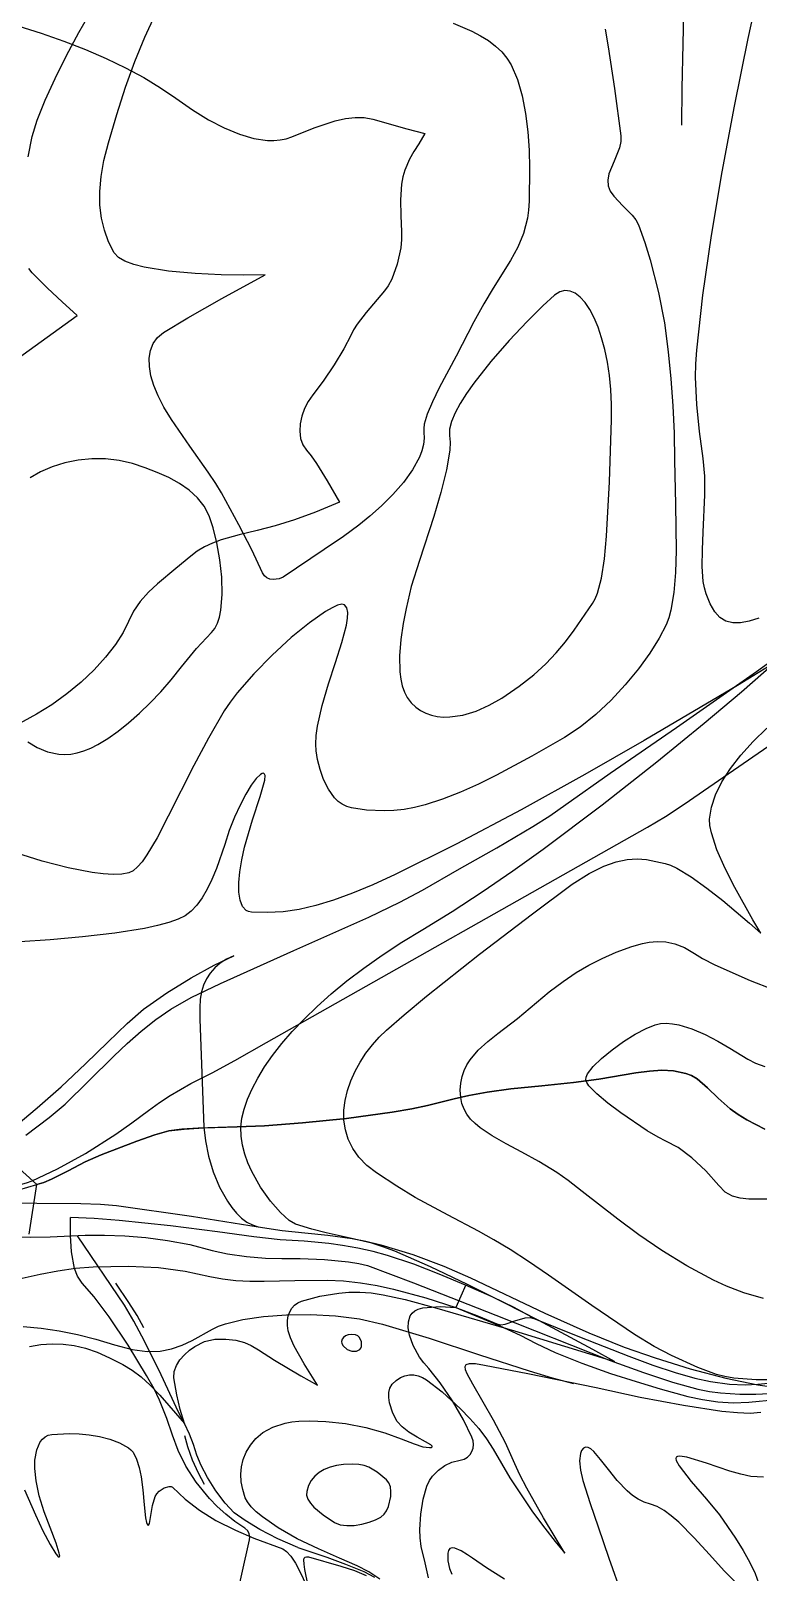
# Model space of a CAD drawing. Header units: millimetres. Extents: x 2 to 2848, y 1 to 2248.
# Drawn here: x 979.8 to 1150, y 893.7 to 1254.6 of the extents above; entities that cross this region are included whole.
import ezdxf

# ---------------------------------------------------------------- set-up
doc = ezdxf.new("R2010")
doc.units = ezdxf.units.MM
for name, color, linetype in [('1000m', 7, 'CONTINUOUS'), ('100m', 7, 'CONTINUOUS'), ('200m', 7, 'CONTINUOUS'), ('500m', 7, 'CONTINUOUS'), ('8x', 7, 'CONTINUOUS'), ('8xx', 7, 'CONTINUOUS'), ('8xx淵', 7, 'CONTINUOUS'), ('8x淵', 7, 'CONTINUOUS'), ('州境', 7, 'CONTINUOUS'), ('新幹線', 7, 'CONTINUOUS'), ('林道', 7, 'CONTINUOUS'), ('河川・湖沼', 7, 'CONTINUOUS'), ('源州線', 7, 'CONTINUOUS'), ('硅州線', 7, 'CONTINUOUS'), ('自轉車道・登山道', 7, 'CONTINUOUS'), ('高速道路', 7, 'CONTINUOUS')]:
    doc.layers.add(name, color=color, linetype=linetype)

msp = doc.modelspace()

# ---------------------------------------------------------------- linework, layer by layer
at = {"layer": '1000m', "color": 1}
msp.add_lwpolyline([(1152.240632, 981.045605), (1147.793887, 981.040659), (1145.789634, 981.240365), (1143.941364, 981.747978), (1142.256503, 982.693336), (1140.74248, 984.20628), (1137.697102, 987.708245), (1134.44375, 990.735366), (1131.24982, 993.109576), (1128.38271, 994.65281), (1126.589129, 995.555408), (1124.026798, 997.074331), (1117.818962, 1001.238311), (1114.784993, 1003.521948), (1112.205348, 1005.699068), (1110.385794, 1007.588962), (1109.856604, 1008.369728), (1109.6321, 1009.01092), (1109.708392, 1009.634597), (1110.037805, 1010.365948), (1111.346113, 1012.080107), (1113.337266, 1014.010269), (1115.791507, 1016.013306), (1118.48908, 1017.946089), (1121.210226, 1019.66549), (1123.735188, 1021.02838), (1125.84421, 1021.89163), (1125.84421, 1021.89163), (1127.109232, 1022.158868), (1128.466157, 1022.223681), (1129.897919, 1022.107394), (1131.387454, 1021.831333), (1134.471576, 1020.885184), (1137.581999, 1019.555836), (1140.582197, 1018.013888), (1143.335647, 1016.429939), (1147.5562, 1013.81844), (1149.344429, 1012.918525), (1151.522616, 1012.109499)], dxfattribs=at)
at = {"layer": '100m', "color": 1}
msp.add_lwpolyline([(979.43642, 946.57433), (982.137721, 947.002962), (984.751141, 947.186782), (987.325947, 947.11122), (989.91141, 946.761705), (992.556798, 946.123665), (995.311379, 945.182528), (998.224424, 943.923723), (1001.3452, 942.33268), (1003.529939, 941.009484), (1005.591331, 939.450687), (1007.677101, 937.528339), (1009.93497, 935.11449), (1015.73291, 928.53928), (1014.75073, 931.796675), (1013.934946, 935.205681), (1013.26887, 939.21246), (1013.3375, 940.668481), (1013.833646, 942.070903), (1014.66173, 943.389957), (1015.72617, 944.595875), (1016.931387, 945.65889), (1018.181801, 946.549235), (1020.4359, 947.69284), (1022.867353, 948.223461), (1025.407491, 948.297456), (1027.790701, 948.022554), (1029.75137, 947.50648), (1031.319292, 946.795866), (1033.08693, 945.786011), (1036.84147, 943.36574), (1042.989166, 939.697734), (1046.87556, 937.51586), (1043.740498, 942.459484), (1041.421189, 946.644741), (1040.540116, 948.584069), (1040.02249, 950.19961), (1039.847271, 951.457384), (1039.853761, 952.635945), (1040.032131, 953.719562), (1040.37255, 954.692507), (1040.865187, 955.53905), (1041.500211, 956.243462), (1042.267793, 956.790011), (1043.1581, 957.16297), (1047.413398, 958.296114), (1051.866245, 959.057772), (1054.235867, 959.237548), (1056.737818, 959.250357), (1059.399743, 959.0715), (1062.24929, 958.67628), (1067.354494, 957.521281), (1074.791266, 955.519875), (1092.94577, 950.211221), (1116.38237, 943.00419), (1111.327033, 945.803551), (1098.619465, 952.621397), (1090.548489, 956.796516), (1081.947329, 961.087372), (1073.276944, 965.197672), (1064.99829, 968.83112), (1062.189512, 969.898351), (1059.589809, 970.70542), (1054.540355, 971.903035), (1048.895386, 973.151882), (1045.551289, 974.022992), (1041.70036, 975.17988), (1040.223353, 976.068794), (1038.200546, 977.911006), (1035.892334, 980.54556), (1033.559111, 983.811501), (1031.461273, 987.547873), (1030.581996, 989.542171), (1029.859213, 991.593719), (1029.325474, 993.682396), (1029.013327, 995.788083), (1028.955323, 997.890661), (1029.18401, 999.97001), (1029.706582, 1002.148658), (1030.491951, 1004.451366), (1031.544397, 1006.868286), (1032.868198, 1009.389575), (1034.467634, 1012.005385), (1036.346981, 1014.705871), (1038.510519, 1017.481187), (1040.962528, 1020.321489), (1043.707284, 1023.216929), (1046.749067, 1026.157662), (1050.092155, 1029.133843), (1053.740828, 1032.135626), (1057.699363, 1035.153165), (1061.972039, 1038.176614), (1066.563135, 1041.196128), (1071.47693, 1044.20186), (1078.376014, 1048.427845), (1085.424207, 1053.024875), (1092.539519, 1057.904132), (1099.639958, 1062.976797), (1113.468259, 1073.347086), (1126.253184, 1083.4252), (1137.338809, 1092.5006), (1146.06921, 1099.862745), (1153.84064, 1106.60511), (1145.166907, 1101.3373), (1123.312434, 1088.4295), (1109.395571, 1080.467931), (1094.527306, 1072.225158), (1079.488898, 1064.24411), (1065.06161, 1057.06772), (1059.835668, 1054.66706), (1055.05036, 1052.661709), (1050.630556, 1051.039392), (1046.501126, 1049.787831), (1042.586942, 1048.894753), (1038.812872, 1048.34788), (1035.103788, 1048.134938), (1031.38456, 1048.24365), (1030.747955, 1048.36744), (1030.193951, 1048.637585), (1029.324374, 1049.586191), (1028.757086, 1051.02797), (1028.473345, 1052.901426), (1028.454408, 1055.145062), (1028.681534, 1057.697381), (1029.135978, 1060.496886), (1029.799, 1063.48208), (1031.653055, 1069.871614), (1033.454531, 1075.295599), (1034.538581, 1079.128764), (1034.603808, 1080.253393), (1034.480862, 1080.583524), (1034.24036, 1080.74584), (1033.912507, 1080.718561), (1033.513546, 1080.500863), (1032.535807, 1079.541459), (1031.374166, 1077.962122), (1030.095644, 1075.857342), (1028.767263, 1073.321614), (1027.456046, 1070.449429), (1026.229014, 1067.33528), (1025.15319, 1064.07366), (1023.239191, 1058.434581), (1022.178869, 1055.916502), (1021.05224, 1053.634667), (1019.861233, 1051.615531), (1018.607777, 1049.885545), (1017.293803, 1048.471164), (1015.92124, 1047.39884), (1014.276562, 1046.569439), (1012.092772, 1045.80049), (1009.445419, 1045.091411), (1006.410049, 1044.441622), (999.477451, 1043.317583), (991.899359, 1042.423721), (984.280153, 1041.755385), (977.224214, 1041.307923)], dxfattribs=at)
at = {"layer": '200m', "color": 1}
for points in [[(1150.14106, 1117.11091), (1147.859018, 1116.351348), (1145.827942, 1115.961303), (1144.027817, 1115.96541), (1142.438628, 1116.388304), (1141.040357, 1117.25462), (1139.812989, 1118.588993), (1138.736509, 1120.416058), (1137.7909, 1122.76045), (1137.410554, 1124.147095), (1137.146222, 1125.685382), (1136.90475, 1129.154608), (1136.944776, 1133.043573), (1137.144596, 1137.227725), (1137.536792, 1145.983372), (1137.485756, 1150.30576), (1137.10769, 1154.42512), (1136.244507, 1160.74287), (1135.601053, 1167.09748), (1135.333675, 1173.462148), (1135.389873, 1176.639877), (1135.59872, 1179.81007), (1137.043309, 1192.678514), (1139.06465, 1206.678272), (1141.570301, 1221.538689), (1144.467822, 1236.989106), (1147.66477, 1252.758867), (1151.068705, 1268.577315)], [(979.126497, 1225.079919), (980.137278, 1229.829212), (981.28721, 1233.64909), (983.173677, 1238.331458), (985.498647, 1243.443623), (988.146796, 1248.795271), (991.0028, 1254.196085), (996.877078, 1264.383947)], [(1114.179519, 1254.972122), (1114.899377, 1250.877675), (1116.326177, 1241.122218), (1117.88257, 1230.03371), (1117.868765, 1228.65258), (1117.51665, 1227.182943), (1116.26734, 1224.108297), (1115.074348, 1221.070076), (1114.792629, 1219.645968), (1114.87738, 1218.32858), (1115.38228, 1217.046085), (1116.183779, 1215.840624), (1118.301216, 1213.584556), (1120.47897, 1211.407885), (1121.355866, 1210.30167), (1121.96632, 1209.15812), (1123.464332, 1204.994604), (1124.737082, 1200.97822), (1126.697273, 1193.348906), (1128.027834, 1186.194284), (1128.90971, 1179.43846), (1129.528072, 1173.109095), (1129.995121, 1166.764697), (1130.296707, 1160.410944), (1130.41868, 1154.05351), (1130.635304, 1143.719749), (1130.791711, 1132.929001), (1130.655046, 1127.796458), (1130.27258, 1123.070708), (1129.5674, 1118.925432), (1129.069756, 1117.124747), (1128.46259, 1115.53431), (1126.821605, 1112.367038), (1124.61943, 1108.873537), (1121.946432, 1105.19781), (1118.892979, 1101.483864), (1115.549439, 1097.875702), (1112.006179, 1094.517331), (1108.353567, 1091.552756), (1104.68197, 1089.12598), (1097.020093, 1084.739503), (1088.77701, 1080.300467), (1084.553801, 1078.22255), (1080.324834, 1076.325063), (1076.136622, 1074.672532), (1072.03568, 1073.32948), (1069.552772, 1072.712866), (1067.121411, 1072.292319), (1064.763397, 1072.045425), (1062.500531, 1071.949767), (1058.347444, 1072.122507), (1054.83655, 1072.63122), (1053.699182, 1072.966874), (1052.659705, 1073.490547), (1051.714657, 1074.179091), (1050.860576, 1075.009355), (1049.411467, 1077.002444), (1048.28468, 1079.284611), (1047.45252, 1081.670658), (1046.887289, 1083.975384), (1046.561291, 1086.013588), (1046.44683, 1087.60007), (1046.53823, 1089.609816), (1046.841056, 1091.806646), (1047.937689, 1096.604147), (1049.450128, 1101.677759), (1051.091771, 1106.712669), (1052.576018, 1111.394062), (1053.616268, 1115.407124), (1053.880331, 1117.064652), (1053.925919, 1118.437041), (1053.717207, 1119.484941), (1053.21837, 1120.169), (1052.565383, 1120.315324), (1051.568955, 1120.079689), (1050.271056, 1119.495445), (1048.713658, 1118.595943), (1044.988244, 1115.984564), (1040.728476, 1112.512352), (1036.270121, 1108.44611), (1031.948941, 1104.052638), (1028.100703, 1099.598738), (1026.458863, 1097.432502), (1025.06117, 1095.35121), (1021.328845, 1088.985797), (1017.911593, 1082.585002), (1011.929655, 1070.67906), (1009.318646, 1065.674807), (1006.93006, 1061.636962), (1005.811937, 1060.058708), (1004.740735, 1058.815974), (1003.713558, 1057.940066), (1002.72751, 1057.46229), (1001.04526, 1057.165671), (999.026013, 1057.093778), (996.715673, 1057.225699), (994.160146, 1057.540523), (988.497147, 1058.635233), (982.404257, 1060.210617), (976.248715, 1062.099385)], [(970.93241, 1173.73771), (990.64011, 1187.92724), (987.096854, 1191.146151), (983.69088, 1194.356855), (980.10476, 1197.91245), (979.342869, 1198.980438)], [(1152.358027, 938.73977), (1149.48838, 938.76826), (1144.280005, 939.15729), (1142.198396, 939.499869), (1140.221304, 939.999223), (1135.849056, 941.642444), (1129.70004, 944.43534), (1125.632995, 946.564306), (1121.062968, 949.34323), (1111.049773, 956.106275), (1100.93206, 963.235125), (1096.231388, 966.471305), (1091.98144, 969.24043), (1088.147922, 971.53125), (1084.515815, 973.54445), (1077.407286, 977.264923), (1069.75876, 981.455717), (1065.451655, 984.056818), (1060.67314, 987.1707), (1058.378237, 988.954818), (1056.528071, 990.878835), (1055.097057, 992.92152), (1054.05961, 995.061645), (1053.390146, 997.27798), (1053.063081, 999.549294), (1053.052829, 1001.854358), (1053.333806, 1004.171943), (1053.880428, 1006.480817), (1054.66711, 1008.759753), (1055.668267, 1010.987519), (1056.858314, 1013.142886), (1058.211668, 1015.204624), (1059.702743, 1017.151504), (1061.305955, 1018.962296), (1062.99572, 1020.61577), (1067.134982, 1024.214851), (1072.402144, 1028.557519), (1084.804689, 1038.371846), (1097.172395, 1047.855208), (1106.4743, 1054.80406), (1110.437738, 1057.256008), (1113.829605, 1058.968725), (1116.757682, 1060.047814), (1119.329751, 1060.598881), (1121.653596, 1060.72753), (1123.836997, 1060.539365), (1128.2136, 1059.63501), (1129.475765, 1059.22195), (1130.937101, 1058.533162), (1134.302415, 1056.495293), (1137.999798, 1053.855185), (1141.719506, 1050.946618), (1147.986925, 1045.659231), (1150.62672, 1043.30338), (1148.698214, 1046.475035), (1144.483371, 1053.98919), (1142.254828, 1058.436825), (1140.338205, 1062.84463), (1139.028006, 1066.837452), (1138.692346, 1068.56101), (1138.61873, 1070.04014), (1139.044414, 1072.80473), (1140.020983, 1075.713029), (1141.515777, 1078.734553), (1143.496134, 1081.838819), (1145.929393, 1084.995342), (1148.782893, 1088.17364), (1152.023972, 1091.343227)], [(1061.432058, 892.065875), (1058.89145, 893.78718), (1056.129678, 895.180371), (1051.996423, 896.986424), (1047.120086, 899.131654), (1042.12907, 901.54238), (1037.689845, 904.073413), (1034.009611, 906.627205), (1032.53298, 907.861041), (1031.340732, 909.038654), (1030.464414, 910.139406), (1029.93557, 911.14266), (1029.356215, 913.031079), (1029.016607, 914.866962), (1028.924116, 916.654627), (1029.086111, 918.398391), (1029.509962, 920.102573), (1030.203037, 921.77149), (1031.172707, 923.40946), (1032.42634, 925.0208), (1034.062258, 926.413029), (1036.40775, 927.672665), (1039.290047, 928.623511), (1040.878507, 928.928076), (1042.53638, 929.08937), (1045.033462, 929.129775), (1048.826904, 928.991835), (1053.393166, 928.532138), (1058.20871, 927.60727), (1062.586375, 926.310527), (1066.439953, 924.923306), (1069.500574, 923.747925), (1071.49937, 923.0867), (1073.073569, 922.861327), (1073.504558, 922.903289), (1073.700374, 923.03489), (1073.662689, 923.246034), (1073.39318, 923.526626), (1072.16538, 924.25577), (1070.153444, 925.304221), (1068.252986, 926.465843), (1066.649073, 927.699333), (1065.52677, 928.96339), (1064.488248, 930.956203), (1063.724614, 933.360131), (1063.549579, 934.582531), (1063.567705, 935.747231), (1063.820472, 936.800739), (1064.34936, 937.68956), (1065.280685, 938.597281), (1066.27268, 939.257181), (1067.305166, 939.682266), (1068.357963, 939.885541), (1069.410889, 939.880013), (1070.443766, 939.678688), (1071.436413, 939.294572), (1072.36865, 938.74067), (1076.017602, 935.897351), (1080.349305, 931.963145), (1082.527055, 929.716802), (1084.582533, 927.353549), (1086.418086, 924.925323), (1087.93606, 922.48406), (1091.894628, 915.82309), (1097.20645, 907.8315), (1100.051897, 903.973351), (1102.457814, 900.902359), (1104.74451, 898.14009), (1099.731241, 906.418231), (1095.814298, 913.344047), (1094.188562, 916.505599), (1093.04572, 919.08604), (1090.848625, 923.974443), (1088.042624, 929.287144), (1083.24856, 937.74632), (1081.918888, 940.128414), (1081.504454, 941.076134), (1081.390504, 941.822443), (1081.677197, 942.337945), (1082.464695, 942.593248), (1083.853159, 942.558954), (1085.94275, 942.20567), (1096.102544, 940.196521), (1112.10522, 936.91688), (1122.349112, 934.698734), (1132.5191, 932.770044), (1141.481993, 931.420269), (1145.156657, 931.052931), (1148.1046, 930.93887), (1150.61463, 931.165911)], [(978.299029, 913.016736), (980.87459, 907.09815), (982.596334, 903.402383), (984.271633, 900.223409), (985.641235, 898.02094), (986.130384, 897.429555), (986.44589, 897.25469), (986.540406, 897.521905), (986.424541, 898.18961), (985.676516, 900.528536), (982.9192, 907.83481), (981.769218, 911.541766), (981.065401, 915.054425), (980.741671, 917.983472), (980.73195, 919.93959), (981.162943, 922.361501), (981.959711, 924.196368), (982.499652, 924.882939), (983.136304, 925.409886), (983.871425, 925.772919), (984.70677, 925.96775), (988.774924, 926.203734), (991.071275, 926.129547), (993.4575, 925.894411), (995.869868, 925.473705), (998.244649, 924.842808), (1000.51811, 923.977096), (1002.62652, 922.85195), (1003.19851, 922.385628), (1003.698046, 921.769463), (1004.509989, 920.16667), (1005.122812, 918.201718), (1005.59698, 916.03275), (1005.993371, 912.992587), (1006.3022, 909.463968), (1006.626479, 906.404679), (1006.826603, 905.350343), (1007.06922, 904.77251), (1007.331993, 904.712493), (1007.538566, 905.126368), (1007.873823, 906.937145), (1008.256416, 909.327545), (1008.86777, 911.42027), (1009.272791, 912.082761), (1009.78726, 912.649002), (1010.985315, 913.460563), (1012.143478, 913.79062), (1012.608081, 913.75498), (1012.94329, 913.57484), (1015.923291, 910.823923), (1019.242943, 908.25005), (1023.08717, 905.828734), (1027.6409, 903.53549), (1031.93834, 901.702608), (1038.78902, 899.14812), (1039.650895, 898.563925), (1040.657891, 897.416425), (1041.691634, 895.85275), (1042.63375, 894.02003), (1045.22045, 888.65371)], [(1044.721, 890.539859), (1043.90358, 894.35551), (1043.716455, 895.591382), (1043.688176, 896.605666), (1043.784374, 896.975491), (1043.981206, 897.224852), (1044.298983, 897.332061), (1044.75801, 897.27543), (1052.302438, 895.129035), (1055.499524, 894.062498), (1058.24113, 892.95105)]]:
    msp.add_lwpolyline(points, dxfattribs=at)
msp.add_lwpolyline([(1055.75833, 949.2435), (1054.837811, 949.323653), (1054.04969, 949.238011), (1053.4073, 949.011957), (1052.923973, 948.67087), (1052.613039, 948.240132), (1052.487831, 947.745124), (1052.561681, 947.211226), (1052.84792, 946.66382), (1053.792563, 945.822526), (1054.898438, 945.440119), (1055.954703, 945.454587), (1056.75052, 945.80392), (1057.000033, 946.130407), (1057.150651, 946.581943), (1057.139541, 947.669184), (1056.685873, 948.683688), (1056.283293, 949.044303), (1055.75833, 949.2435)], close=True, dxfattribs=at)
at = {"layer": '500m', "color": 1}
for points in [[(1078.603411, 1256.357041), (1082.99598, 1254.520029), (1085.001741, 1253.452643), (1086.848551, 1252.286728), (1088.512458, 1251.02283), (1089.969512, 1249.661494), (1091.195759, 1248.203262), (1092.16725, 1246.64868), (1093.641495, 1243.203211), (1094.751242, 1239.358108), (1095.543765, 1235.234877), (1096.066339, 1230.955021), (1096.366237, 1226.640045), (1096.490733, 1222.411454), (1096.40262, 1214.69944), (1096.40262, 1214.69944), (1096.264325, 1212.625147), (1095.990698, 1210.689448), (1095.076986, 1207.150252), (1093.740554, 1203.914699), (1092.06047, 1200.815639), (1087.985629, 1194.358384), (1085.74901, 1190.665885), (1083.48502, 1186.44127), (1079.284127, 1178.379745), (1075.36194, 1170.986553), (1073.769858, 1167.728642), (1072.56485, 1164.863489), (1071.852714, 1162.466316), (1071.714536, 1161.466731), (1071.73925, 1160.61235), (1071.815492, 1159.192639), (1071.659913, 1157.741019), (1071.292851, 1156.266044), (1070.734641, 1154.776265), (1069.126122, 1151.786508), (1066.997041, 1148.840168), (1064.510088, 1146.005664), (1061.827948, 1143.351419), (1059.11331, 1140.945851), (1056.52886, 1138.85738), (1052.941054, 1136.228221), (1048.444019, 1133.117261), (1038.82212, 1126.64608), (1037.85977, 1126.257847), (1036.457384, 1126.106423), (1035.720241, 1126.213695), (1035.027966, 1126.493187), (1034.432184, 1126.982571), (1033.98452, 1127.71952), (1031.509543, 1133.09058), (1028.485149, 1138.948845), (1024.42484, 1146.38266), (1023.089308, 1148.609944), (1021.30536, 1151.25644), (1016.990024, 1157.318247), (1012.674461, 1163.590449), (1010.890229, 1166.499937), (1009.5543, 1169.09541), (1008.576277, 1171.549103), (1007.891539, 1173.850376), (1007.516318, 1175.990842), (1007.466846, 1177.962112), (1007.759357, 1179.755799), (1008.410081, 1181.363513), (1009.435251, 1182.776866), (1010.8511, 1183.98747), (1016.510818, 1187.419958), (1024.460683, 1191.890499), (1034.60756, 1197.42358), (1029.577214, 1197.382749), (1024.348541, 1197.468263), (1018.25243, 1197.745778), (1011.995054, 1198.306328), (1006.282586, 1199.24095), (1003.85137, 1199.876986), (1001.821197, 1200.640679), (1000.280336, 1201.543407), (999.31706, 1202.59655), (997.997092, 1205.214203), (996.989815, 1207.92124), (996.3027, 1210.758896), (995.943214, 1213.768405), (995.918825, 1216.991), (996.237003, 1220.467915), (996.905215, 1224.240383), (997.93093, 1228.34964), (999.887555, 1234.983685), (1001.964995, 1241.369668), (1004.157411, 1247.438936), (1006.458966, 1253.122835), (1008.863821, 1258.352712)], [(979.085771, 1088.110508), (981.288337, 1086.755955), (983.698106, 1085.75572), (986.319659, 1085.219917), (987.711286, 1085.160588), (989.157576, 1085.25866), (990.659103, 1085.527897), (992.216439, 1085.982063), (993.830157, 1086.634923), (995.50083, 1087.50024), (997.791957, 1088.923883), (1000.192273, 1090.625981), (1002.668278, 1092.588155), (1005.186475, 1094.792025), (1007.713364, 1097.219211), (1010.215447, 1099.851334), (1012.659226, 1102.670013), (1015.0112, 1105.65687), (1018.555694, 1110.007237), (1022.04345, 1113.68121), (1022.824595, 1114.663297), (1023.447943, 1115.891816), (1023.924081, 1117.334741), (1024.263593, 1118.960044), (1024.575089, 1122.629683), (1024.46712, 1126.644521), (1024.024375, 1130.748347), (1023.331544, 1134.68495), (1022.473316, 1138.198118), (1021.53438, 1141.03164), (1020.370171, 1143.274308), (1018.789512, 1145.267293), (1016.846511, 1147.03333), (1014.595279, 1148.595156), (1012.089926, 1149.975507), (1009.384561, 1151.197119), (1006.533296, 1152.282728), (1003.59024, 1153.25507), (1003.59024, 1153.25507), (1000.486767, 1154.001455), (997.283053, 1154.371422), (994.044555, 1154.387566), (990.83673, 1154.072487), (987.725034, 1153.448783), (984.774924, 1152.53905), (982.051857, 1151.365886), (979.62129, 1149.95189)], [(1151.263495, 957.74865), (1146.619154, 959.112115), (1142.578748, 960.651538), (1139.50575, 962.05063), (1133.261092, 965.410224), (1127.423688, 969.008305), (1122.027195, 972.696705), (1117.105269, 976.327256), (1108.819745, 982.822139), (1105.523461, 985.390135), (1102.83637, 987.30761), (1098.649368, 989.85821), (1094.670883, 992.051257), (1090.99376, 994.014285), (1087.710845, 995.874826), (1084.914984, 997.760414), (1083.728712, 998.752455), (1082.699022, 999.798582), (1081.837518, 1000.914738), (1081.155805, 1002.116863), (1080.665491, 1003.4209), (1080.37818, 1004.84279), (1080.271591, 1006.588633), (1080.381708, 1008.213649), (1080.688846, 1009.726948), (1081.173321, 1011.13764), (1081.815447, 1012.454832), (1082.595541, 1013.687634), (1084.49089, 1015.936506), (1086.701892, 1017.95713), (1089.071069, 1019.822377), (1093.65404, 1023.37824), (1101.112787, 1029.576125), (1104.32834, 1032.001954), (1107.374265, 1034.071725), (1110.380251, 1035.854951), (1113.475986, 1037.421145), (1116.791159, 1038.839821), (1120.45546, 1040.18049), (1122.896526, 1040.912642), (1124.513173, 1041.220425), (1126.344199, 1041.367684), (1128.352331, 1041.26317), (1130.500297, 1040.815638), (1132.750824, 1039.93384), (1135.06664, 1038.52653), (1136.966382, 1037.365753), (1139.874646, 1035.887732), (1148.103919, 1032.262079), (1158.528815, 1028.213814)], [(1145.105775, 890.942691), (1142.026777, 894.050317), (1138.608759, 897.826639), (1135.014783, 901.771974), (1131.407911, 905.386642), (1129.650596, 906.913825), (1127.951206, 908.170961), (1126.330123, 909.095589), (1124.80773, 909.62525), (1123.339796, 910.079299), (1121.939381, 910.775898), (1120.605904, 911.6735), (1119.338787, 912.730554), (1117.001313, 915.156829), (1114.922322, 917.722336), (1113.09718, 920.094687), (1111.521249, 921.941493), (1110.82529, 922.563945), (1110.189895, 922.930366), (1109.614485, 922.999207), (1109.09848, 922.72892), (1108.666861, 922.183383), (1108.376422, 921.499074), (1108.1719, 919.763705), (1108.390561, 917.621935), (1108.93805, 915.172886), (1110.64209, 909.749442), (1112.52918, 904.28635), (1115.01574, 896.973359), (1118.118155, 888.4362)], [(1151.262721, 915.944958), (1148.27483, 916.14206), (1145.963078, 916.63737), (1143.354773, 917.392685), (1137.913997, 919.200059), (1133.283488, 920.597638), (1131.688016, 920.84071), (1131.143014, 920.795459), (1130.79423, 920.61888), (1130.690836, 920.325581), (1130.785054, 919.881368), (1131.481282, 918.606464), (1134.309595, 914.974563), (1137.918456, 910.783337), (1140.94715, 907.09295), (1144.667459, 901.702936), (1146.460468, 898.805294), (1148.036726, 895.987279), (1149.267244, 893.409929), (1150.023033, 891.234282)], [(1090.615074, 892.044104), (1086.392206, 894.741829), (1083.10242, 896.98891), (1081.983018, 897.79071), (1080.479204, 898.719391), (1078.97355, 899.350286), (1078.339588, 899.421356), (1077.84863, 899.25873), (1077.5116, 898.806958), (1077.342533, 898.131657), (1077.397216, 896.388091), (1077.790534, 894.583282), (1078.30034, 893.27248)]]:
    msp.add_lwpolyline(points, dxfattribs=at)
for points in [[(1077.78294, 1159.82404), (1077.91205, 1158.284544), (1077.815218, 1156.398711), (1077.058138, 1151.808348), (1075.740525, 1146.493586), (1074.091204, 1140.895059), (1070.712735, 1130.60924), (1068.75333, 1124.47596), (1067.590947, 1119.310966), (1066.921703, 1115.841107), (1066.366701, 1112.074726), (1066.055648, 1108.233113), (1066.118252, 1104.537558), (1066.330209, 1102.813705), (1066.68422, 1101.209351), (1067.1965, 1099.752155), (1067.88326, 1098.46978), (1068.808218, 1097.25866), (1069.846394, 1096.250038), (1070.986563, 1095.434918), (1072.217496, 1094.804304), (1073.527965, 1094.349201), (1074.906745, 1094.060614), (1076.342606, 1093.929546), (1077.824321, 1093.947003), (1080.880407, 1094.391507), (1083.985181, 1095.322162), (1087.048825, 1096.667005), (1089.98152, 1098.35407), (1094.073526, 1101.154276), (1097.470226, 1103.80125), (1100.314024, 1106.366775), (1102.747324, 1108.922631), (1104.912528, 1111.540601), (1106.95204, 1114.292467), (1111.2236, 1120.48501), (1111.835825, 1121.570484), (1112.381663, 1122.940014), (1113.292813, 1126.471278), (1113.994318, 1130.958874), (1114.523443, 1136.282876), (1115.213618, 1148.960384), (1115.66147, 1163.54438), (1115.670653, 1167.124838), (1115.503832, 1170.582487), (1115.17469, 1173.893373), (1114.69691, 1177.03354), (1114.084172, 1179.979033), (1113.350159, 1182.705899), (1112.508554, 1185.190181), (1111.573038, 1187.407925), (1110.557293, 1189.335176), (1109.475001, 1190.94798), (1108.339845, 1192.222381), (1107.165507, 1193.134425), (1105.965668, 1193.660157), (1104.754011, 1193.775622), (1103.544217, 1193.456864), (1102.34997, 1192.67993), (1099.615457, 1190.171668), (1095.936013, 1186.515794), (1091.736051, 1182.057724), (1087.439985, 1177.142876), (1083.472227, 1172.116667), (1081.744094, 1169.669744), (1080.257192, 1167.324513), (1079.064574, 1165.124149), (1078.219292, 1163.111831), (1077.774396, 1161.330736), (1077.78294, 1159.82404)], [(1062.99395, 915.3352), (1060.790344, 917.089849), (1058.885816, 918.306221), (1057.811184, 918.693308), (1056.529895, 918.922731), (1054.94814, 918.986791), (1052.97211, 918.87779), (1051.326411, 918.647694), (1049.81613, 918.263286), (1048.454479, 917.722666), (1047.254674, 917.023934), (1046.229927, 916.165188), (1045.393453, 915.14453), (1044.758466, 913.960057), (1044.33818, 912.60987), (1044.326435, 911.732695), (1044.633342, 910.825102), (1045.21787, 909.897597), (1046.038989, 908.960682), (1048.226876, 907.100647), (1050.86876, 905.32903), (1052.171243, 904.807308), (1053.738623, 904.604135), (1055.459604, 904.669363), (1057.222889, 904.952841), (1058.917181, 905.404422), (1060.431183, 905.973955), (1061.653598, 906.61129), (1062.47313, 907.26628), (1063.016266, 908.049998), (1063.468467, 909.054706), (1064.008772, 911.413626), (1064.051231, 912.611104), (1063.911462, 913.716103), (1063.566643, 914.650258), (1062.99395, 915.3352)]]:
    msp.add_lwpolyline(points, close=True, dxfattribs=at)
at = {"layer": '8x', "color": 1}
msp.add_lwpolyline([(977.790439, 962.56052), (981.961389, 963.507428), (986.101385, 964.284422), (990.228134, 964.86689), (994.35934, 965.23022), (1002.662558, 965.384792), (1009.692167, 965.00161), (1015.888336, 964.155536), (1021.69123, 962.92143), (1024.649202, 962.351944), (1027.762839, 962.013761), (1031.021178, 961.85755), (1034.413256, 961.833981), (1041.554783, 961.987451), (1049.09972, 962.07953), (1052.983655, 961.903069), (1056.897086, 961.470224), (1060.808555, 960.820614), (1064.686601, 959.993859), (1072.216595, 957.967389), (1079.2354, 955.70777), (1084.578207, 953.670895), (1088.80929, 951.83643), (1089.743735, 951.643143), (1090.777397, 951.763398), (1093.048075, 952.514759), (1095.43273, 953.230973), (1096.608864, 953.307294), (1097.74277, 953.0525), (1108.17233, 948.783657), (1119.718101, 944.263845), (1125.337265, 942.209834), (1130.548719, 940.453091), (1135.123545, 939.113618), (1138.83282, 938.31142), (1143.310065, 937.760036), (1146.919147, 937.583821), (1149.883308, 937.692859), (1152.425789, 937.997234)], dxfattribs=at)
at = {"layer": '8xx', "color": 2}
for points in [[(1097.7427, 953.05257), (1092.901825, 955.646782), (1087.730172, 958.186156), (1081.5061, 960.92847), (1075.301698, 963.499897), (1069.415513, 965.817757), (1063.273745, 967.849625), (1059.927707, 968.748177), (1056.3026, 969.56307), (1052.724201, 970.215912), (1049.499361, 970.667481), (1043.709887, 971.186057), (1038.133245, 971.557315), (1031.9685, 972.21977), (1023.475073, 973.412239), (1012.467337, 974.820145), (1000.476783, 976.051689), (994.591539, 976.478887), (989.0349, 976.71507)], [(1029.87633, 903.98854), (1027.545661, 905.593105), (1025.384325, 907.302293), (1023.393384, 909.094322), (1021.573899, 910.947409), (1018.453545, 914.749625), (1016.03176, 918.53468), (1014.285115, 922.176332), (1012.933108, 925.813599), (1011.598638, 929.670111), (1009.90461, 933.9695), (1008.626742, 936.600288), (1006.886421, 939.758725), (1002.581071, 946.827171), (998.113866, 953.512085), (994.61011, 958.15071), (991.83349, 961.381099), (990.718701, 963.049794), (990.02644, 964.79235), (989.323874, 968.687846), (989.03491, 972.50973), (989.03491, 976.71506)], [(1081.5422, 961.01127), (1079.2354, 955.70777), (1089.56545, 951.36837), (1094.265062, 949.175345), (1098.0208, 947.24107), (1102.470153, 945.148179), (1108.71165, 942.65222), (1115.461647, 940.218286), (1121.4365, 938.31147), (1127.076428, 936.608203), (1133.516325, 934.855332), (1136.960682, 934.138576), (1140.514334, 933.623356), (1144.147051, 933.380983), (1147.8286, 933.48277), (1154.250986, 934.114273)], [(1027.49094, 885.93448), (1030.95209, 901.27575), (1031.02661, 901.993665), (1030.903701, 902.71832), (1030.536047, 903.399888), (1029.87633, 903.98854)]]:
    msp.add_lwpolyline(points, dxfattribs=at)
at = {"layer": '8xx淵', "color": 1}
for points in [[(1097.7427, 953.0526), (1092.901825, 955.646812), (1087.730172, 958.186186), (1081.5061, 960.9285), (1075.301698, 963.499927), (1069.415513, 965.817788), (1063.273745, 967.849655), (1059.927707, 968.748207), (1056.3026, 969.5631), (1052.724201, 970.215942), (1049.499361, 970.667511), (1043.709887, 971.186087), (1038.133245, 971.557345), (1031.9685, 972.2198), (1023.475073, 973.412269), (1012.467337, 974.820175), (1000.476783, 976.051719), (994.591539, 976.478917), (989.0349, 976.7151)], [(1029.8763, 903.9886), (1027.545646, 905.593142), (1025.384319, 907.30232), (1023.393382, 909.094347), (1021.5739, 910.947437), (1018.453556, 914.749661), (1016.0318, 918.5347), (1014.285125, 922.176378), (1012.9331, 925.81365), (1011.598625, 929.670147), (1009.9046, 933.9695), (1008.626735, 936.600303), (1006.886417, 939.75875), (1002.58107, 946.8272), (998.113866, 953.5121), (994.61011, 958.1507), (991.83349, 961.381137), (990.718701, 963.049836), (990.02644, 964.7924), (989.323874, 968.687887), (989.03491, 972.5098), (989.03491, 976.7151)], [(1081.5422, 961.0113), (1079.2354, 955.7078), (1089.56545, 951.3684), (1094.265062, 949.175375), (1098.0208, 947.2411), (1102.470153, 945.148209), (1108.71165, 942.65225), (1115.461647, 940.218316), (1121.4365, 938.3115), (1127.076428, 936.608233), (1133.516325, 934.855363), (1136.960682, 934.138606), (1140.514334, 933.623386), (1144.147051, 933.381013), (1147.8286, 933.4828), (1154.250986, 934.114303)]]:
    msp.add_lwpolyline(points, dxfattribs=at)
at = {"layer": '8x淵', "color": 1}
for points in [[(977.790439, 962.56052), (981.961389, 963.507428), (986.101385, 964.284422), (990.228134, 964.86689), (994.35934, 965.23022), (1002.662558, 965.384792), (1009.692167, 965.00161), (1015.888336, 964.155536), (1021.69123, 962.92143), (1024.649202, 962.351944), (1027.762839, 962.013761), (1031.021178, 961.85755), (1034.413256, 961.833981), (1041.554783, 961.987451), (1049.09972, 962.07953), (1052.983655, 961.903069), (1056.897086, 961.470224), (1060.808555, 960.820614), (1064.686601, 959.993859), (1072.216595, 957.967389), (1079.2354, 955.70777), (1084.578207, 953.670895), (1088.80929, 951.83643), (1089.743735, 951.643143), (1090.777397, 951.763398), (1093.048075, 952.514759), (1095.43273, 953.230973), (1096.608864, 953.307294), (1097.74277, 953.0525)], [(1097.74277, 953.0525), (1108.17233, 948.783657), (1119.718101, 944.263845), (1125.337265, 942.209834), (1130.548719, 940.453091), (1135.123545, 939.113618), (1138.83282, 938.31142), (1143.310065, 937.760036), (1146.919147, 937.583821), (1149.883308, 937.692859), (1152.425789, 937.997234), (1157.138681, 938.832325), (1159.755576, 939.183208), (1162.84376, 939.36976), (1166.019403, 939.16383), (1168.789646, 938.454055), (1171.214175, 937.3257), (1173.352675, 935.864031), (1175.264833, 934.154316), (1177.010334, 932.28182), (1180.24011, 928.38955), (1191.221972, 915.64673), (1198.189769, 907.891507), (1204.367, 901.38567)]]:
    msp.add_lwpolyline(points, dxfattribs=at)
at = {"layer": '州境', "color": 1}
for points in [[(976.70854, 1255.74729), (982.229, 1254.038476), (987.531177, 1252.194), (992.597048, 1250.222993), (997.40859, 1248.134586), (1001.947781, 1245.93791), (1006.196598, 1243.642095), (1010.137019, 1241.256271), (1013.75102, 1238.78957), (1017.61596, 1236.112177), (1021.391883, 1233.783945), (1025.055443, 1231.852137), (1028.5833, 1230.364019), (1031.95211, 1229.366854), (1035.13853, 1228.907906), (1036.656049, 1228.895034), (1038.119218, 1229.03444), (1039.525117, 1229.332033), (1040.87083, 1229.79372), (1046.059145, 1231.885583), (1051.024219, 1233.53096), (1053.384282, 1234.062193), (1055.642025, 1234.332977), (1057.781946, 1234.293702), (1059.78854, 1233.89476), (1067.808727, 1231.645802), (1071.95938, 1230.58747)], [(1071.95936, 1230.58748), (1070.603372, 1228.146285), (1069.44582, 1226.337609), (1068.387485, 1224.504128), (1067.32915, 1221.98852), (1066.866387, 1220.38681), (1066.554003, 1218.675028), (1066.287354, 1215.026672), (1066.343165, 1211.254293), (1066.5354, 1207.56873), (1066.538503, 1205.723881), (1066.36177, 1203.798417), (1065.543215, 1199.928885), (1064.228565, 1196.406618), (1063.431714, 1194.915235), (1062.56665, 1193.6781), (1058.250635, 1188.651023), (1056.148438, 1185.901836), (1055.29035, 1184.544294), (1054.62915, 1183.22706), (1053.05819, 1180.126475), (1050.792696, 1176.380967), (1048.229544, 1172.585851), (1045.76561, 1169.33644), (1044.712046, 1167.839182), (1043.851923, 1166.170825), (1043.213043, 1164.399302), (1042.82321, 1162.592545), (1042.710226, 1160.818488), (1042.901894, 1159.145065), (1043.426018, 1157.640208), (1044.3104, 1156.37185), (1045.399741, 1155.05126), (1046.625507, 1153.298138), (1049.13905, 1149.24464), (1051.98332, 1144.20102), (1046.429733, 1141.917465), (1041.450405, 1140.119091), (1036.924054, 1138.714335), (1032.72943, 1137.61163), (1028.5404, 1136.597249), (1024.333831, 1135.389941), (1022.328112, 1134.653646), (1020.442977, 1133.796768), (1018.720085, 1132.795188), (1017.20109, 1131.62479), (1013.684398, 1128.72783), (1009.413509, 1125.14683), (1007.307663, 1123.127221), (1005.388175, 1120.96949), (1003.780014, 1118.684599), (1002.60815, 1116.28351), (1001.38441, 1113.693505), (999.588438, 1110.893023), (997.296971, 1107.969761), (994.586745, 1105.01142), (991.534496, 1102.105697), (988.216962, 1099.34029), (984.710877, 1096.802898), (981.09298, 1094.58122), (974.866431, 1091.137621)], [(979.38827, 972.84997), (981.20728, 984.45884), (972.8729, 992.06561), (967.62259, 999.54019), (954.24574, 1012.72994), (953.16145, 1030.56248)], [(1151.531551, 997.43902), (1147.316654, 999.587757), (1145.301031, 1000.839882), (1143.39107, 1002.20071), (1140.600709, 1004.659366), (1138.108604, 1007.137712), (1135.676879, 1009.219973), (1134.409323, 1009.982641), (1133.06766, 1010.49037), (1130.156309, 1011.063821), (1127.415132, 1011.220322), (1124.572544, 1011.034546), (1121.356961, 1010.581164), (1112.720473, 1009.170268), (1106.756398, 1008.362099), (1099.33299, 1007.58501), (1092.093724, 1006.843955), (1086.565661, 1006.094134), (1082.302638, 1005.335546), (1078.858491, 1004.56819), (1072.642181, 1003.007168), (1068.977692, 1002.213501), (1064.34743, 1001.41106), (1053.65122, 999.962592), (1043.32334, 998.873684), (1034.433705, 998.188184), (1028.05223, 997.94994), (1018.966725, 997.692682), (1015.121173, 997.397427), (1012.05613, 997.01448), (1008.770395, 996.124349), (1004.572596, 994.594021), (996.24715, 991.40182), (992.526167, 989.780553), (988.508957, 987.692549), (984.600877, 985.72344), (982.814434, 984.966482), (981.20728, 984.45886)], [(1006.26538, 950.88869), (1004.653841, 953.815687), (1002.750146, 956.831376), (999.65585, 961.37091)], [(1020.41514, 914.25958), (1018.982726, 916.848463), (1017.647641, 919.95585), (1016.54457, 923.054102), (1015.8082, 925.61558)], [(1042.27097, 899.49839), (1049.045889, 897.205165), (1053.40632, 895.593892), (1057.6988, 893.85798), (1060.178106, 892.56797)]]:
    msp.add_lwpolyline(points, dxfattribs=at)
at = {"layer": '新幹線', "color": 1}
for points in [[(1132.68125, 1073.55726), (1227.30167, 1138.73414)], [(1124.08229, 1068.1333), (1128.274119, 1070.60429), (1132.68125, 1073.55726)], [(1124.08229, 1068.1333), (1128.274119, 1070.60429), (1132.68125, 1073.55726)], [(1034.95901, 1017.71519), (1124.08229, 1068.1333)], [(942.88694, 980.41189), (950.399888, 982.158897), (956.827534, 983.189902), (962.303938, 983.701292), (966.96316, 983.889455), (974.366296, 984.081648), (977.37833, 984.478453), (978.770614, 984.837952), (980.10942, 985.33758), (986.043411, 988.149708), (992.57592, 991.74241), (999.677664, 996.250907), (1003.432849, 998.890835), (1007.31936, 1001.81042), (1009.884043, 1003.693821), (1012.366619, 1005.326287), (1017.227641, 1008.09986), (1022.18681, 1010.654028), (1027.52851, 1013.51168), (1034.959, 1017.71519)], [(942.88695, 980.41189), (950.399898, 982.158897), (956.827544, 983.189902), (962.303948, 983.701292), (966.96317, 983.889455), (974.366306, 984.081648), (977.37834, 984.478453), (978.770624, 984.837952), (980.10943, 985.33758), (986.043421, 988.149708), (992.57593, 991.74241), (999.677674, 996.250907), (1003.432859, 998.890835), (1007.31937, 1001.81042), (1009.884053, 1003.693821), (1012.366629, 1005.326287), (1017.227651, 1008.09986), (1022.18682, 1010.654028), (1027.52852, 1013.51168), (1034.95901, 1017.71519)]]:
    msp.add_lwpolyline(points, dxfattribs=at)
at = {"layer": '林道', "color": 1}
msp.add_lwpolyline([(1072.872872, 892.3553), (1072.021325, 895.884825), (1071.144766, 899.747838), (1070.871733, 901.730515), (1070.802, 903.7079), (1071.030811, 907.323972), (1071.561113, 910.81515), (1072.460208, 913.877928), (1073.069085, 915.153821), (1073.7954, 916.2088), (1075.175267, 917.618522), (1076.666688, 918.68735), (1078.330514, 919.445453), (1080.2276, 919.923), (1081.165291, 920.195085), (1081.941844, 920.643852), (1082.553481, 921.238946), (1082.996425, 921.950012), (1083.266897, 922.746696), (1083.361119, 923.598642), (1083.275312, 924.475495), (1083.0057, 925.3469), (1081.043014, 929.345641), (1078.416812, 933.82185), (1075.55498, 938.062409), (1072.8854, 941.3542), (1071.747338, 942.683324), (1070.763534, 944.062058), (1069.2556, 946.794713), (1068.355391, 949.204886), (1068.0567, 950.9453), (1068.147653, 952.329202), (1068.585875, 953.731713), (1069.012725, 954.360496), (1069.619409, 954.898592), (1070.436932, 955.31422), (1071.4963, 955.5756), (1075.589087, 955.939375), (1079.2354, 955.7078)], dxfattribs=at)
msp.add_lwpolyline([(1072.872872, 892.3553), (1072.021325, 895.884825), (1071.144766, 899.747838), (1070.871733, 901.730515), (1070.802, 903.7079), (1071.030811, 907.323972), (1071.561113, 910.81515), (1072.460208, 913.877928), (1073.069085, 915.153821), (1073.7954, 916.2088), (1075.175267, 917.618522), (1076.666688, 918.68735), (1078.330514, 919.445453), (1080.2276, 919.923), (1081.165291, 920.195085), (1081.941844, 920.643852), (1082.553481, 921.238946), (1082.996425, 921.950012), (1083.266897, 922.746696), (1083.361119, 923.598642), (1083.275312, 924.475495), (1083.0057, 925.3469), (1081.043014, 929.345641), (1078.416812, 933.82185), (1075.55498, 938.062409), (1072.8854, 941.3542), (1071.747338, 942.683324), (1070.763534, 944.062058), (1069.2556, 946.794713), (1068.355391, 949.204886), (1068.0567, 950.9453), (1068.147653, 952.329202), (1068.585875, 953.731713), (1069.012725, 954.360496), (1069.619409, 954.898592), (1070.436932, 955.31422), (1071.4963, 955.5756), (1075.589087, 955.939375), (1079.2354, 955.7078)], dxfattribs=at)
at = {"layer": '河川・湖沼', "color": 4}
for points in [[(1145.05388, 1440.790365), (1144.536681, 1435.541495), (1144.160527, 1430.252092), (1143.945739, 1424.930409), (1143.91264, 1419.5847), (1143.84939, 1407.90471), (1143.433368, 1394.64617), (1142.712272, 1380.351393), (1141.733796, 1365.562691), (1140.545638, 1350.822378), (1139.195494, 1336.672767), (1137.731059, 1323.65617), (1136.20003, 1312.3149), (1135.473198, 1306.88197), (1134.837095, 1300.981288), (1133.812877, 1288.228286), (1133.078988, 1274.959142), (1132.587041, 1262.077105), (1132.135418, 1241.087342), (1132.0709, 1232.48498)], [(978.603191, 996.054383), (984.106933, 1000.174037), (987.82816, 1003.28196), (993.265418, 1008.65492), (999.193787, 1014.55406), (1002.342139, 1017.51459), (1005.613268, 1020.383037), (1009.007175, 1023.084858), (1012.52386, 1025.54551), (1017.335178, 1028.239655), (1024.178894, 1031.55865), (1041.358896, 1039.273134), (1058.854613, 1047.092856), (1066.092972, 1050.543398), (1071.45679, 1053.42171), (1080.083327, 1058.391262), (1088.832645, 1063.290651), (1097.26625, 1068.260197), (1101.227632, 1070.815129), (1104.94565, 1073.44022), (1115.318587, 1080.78585), (1130.846689, 1091.504032), (1149.612359, 1104.612747), (1169.698, 1119.12997)], [(974.262156, 972.297029), (979.791842, 972.116929), (984.27348, 972.22522), (992.483461, 972.622792), (997.005563, 972.633026), (1001.754581, 972.459092), (1006.69215, 972.057143), (1011.779903, 971.383329), (1016.979472, 970.393801), (1022.25249, 969.04471), (1025.826392, 968.249423), (1030.23123, 967.615427), (1034.715876, 967.228358), (1038.5292, 967.17385), (1042.841004, 967.173843), (1048.468279, 966.893204), (1054.130637, 966.331935), (1056.574851, 965.946066), (1058.54769, 965.49004), (1069.314414, 961.465023), (1088.623329, 953.886856), (1115.33137, 943.26588), (1123.130291, 940.479144), (1129.93274, 938.209597), (1135.888641, 936.568119), (1138.595988, 936.017556), (1141.14792, 935.66559), (1145.670387, 935.355382), (1149.416154, 935.352916), (1152.535571, 935.56217)], [(1042.27097, 899.49839), (1037.565973, 901.519824), (1033.395939, 903.672809), (1029.945033, 905.773172), (1027.39742, 907.63674), (1025.250278, 909.848192), (1023.059294, 912.769995), (1021.09633, 915.884728), (1019.63325, 918.67497), (1018.659523, 921.129608), (1017.834171, 923.58708), (1016.933296, 926.054354), (1015.733, 928.5384), (1014.276736, 931.297494), (1012.819761, 934.348824), (1010.2788, 939.90955), (1006.383404, 947.781667), (1003.870661, 952.50161), (1001.67272, 956.18627), (990.72805, 972.46296)]]:
    msp.add_lwpolyline(points, dxfattribs=at)
at = {"layer": '源州線', "color": 7}
for points in [[(1027.3109, 1038.03696), (1025.589648, 1037.241761), (1024.092493, 1036.298617), (1022.81272, 1035.2132), (1021.743614, 1033.99118), (1020.878461, 1032.638229), (1020.210545, 1031.160018), (1019.733153, 1029.562218), (1019.43957, 1027.8505), (1019.29681, 1025.840367), (1019.34137, 1023.21993), (1020.2995, 997.88644), (1020.625081, 994.685571), (1021.361641, 991.135917), (1022.484153, 987.452663), (1023.967592, 983.850993), (1025.786934, 980.546091), (1026.814747, 979.072173), (1027.917151, 977.753142), (1029.091017, 976.615895), (1030.333218, 975.68733), (1031.640625, 974.994346), (1033.01011, 974.56384)], [(971.203576, 980.153119), (981.186508, 980.129729), (991.520233, 980.036182), (996.06773, 979.853475), (999.80183, 979.52168), (1017.397883, 977.026916), (1033.01008, 974.56384), (1038.5672, 973.727798), (1043.87682, 973.152982), (1049.248802, 972.594671), (1054.99301, 971.80814), (1058.197085, 971.184024), (1061.70043, 970.323124), (1069.153283, 968.066367), (1076.448279, 965.388662), (1082.68213, 962.6408), (1100.081379, 954.362124), (1110.333253, 949.749221), (1118.60316, 946.36409), (1125.880615, 943.858854), (1134.096436, 941.33608), (1142.399957, 939.129018), (1149.94051, 937.57092), (1155.375562, 936.823689)]]:
    msp.add_lwpolyline(points, dxfattribs=at)
at = {"layer": '源州線', "color": 1}
for points in [[(1027.3109, 1038.03696), (1025.589648, 1037.241761), (1024.092493, 1036.298617), (1022.81272, 1035.2132), (1021.743614, 1033.99118), (1020.878461, 1032.638229), (1020.210545, 1031.160018), (1019.733153, 1029.562218), (1019.43957, 1027.8505), (1019.29681, 1025.840367), (1019.34137, 1023.21993), (1020.2995, 997.88644), (1020.625081, 994.685571), (1021.361641, 991.135917), (1022.484153, 987.452663), (1023.967592, 983.850993), (1025.786934, 980.546091), (1026.814747, 979.072173), (1027.917151, 977.753142), (1029.091017, 976.615895), (1030.333218, 975.68733), (1031.640625, 974.994346), (1033.01011, 974.56384)], [(971.203576, 980.153119), (981.186508, 980.129729), (991.520233, 980.036182), (996.06773, 979.853475), (999.80183, 979.52168), (1017.397883, 977.026916), (1033.01008, 974.56384), (1038.5672, 973.727798), (1043.87682, 973.152982), (1049.248802, 972.594671), (1054.99301, 971.80814), (1058.197085, 971.184024), (1061.70043, 970.323124), (1069.153283, 968.066367), (1076.448279, 965.388662), (1082.68213, 962.6408), (1100.081379, 954.362124), (1110.333253, 949.749221), (1118.60316, 946.36409), (1125.880615, 943.858854), (1134.096436, 941.33608), (1142.399957, 939.129018), (1149.94051, 937.57092), (1155.375562, 936.823689)]]:
    msp.add_lwpolyline(points, dxfattribs=at)
at = {"layer": '硅州線', "color": 7}
msp.add_lwpolyline([(943.30106, 978.86689), (946.737712, 979.945779), (950.126815, 981.294903), (953.441005, 982.857249), (956.65292, 984.575809), (962.660468, 988.253523), (967.93055, 991.87196), (972.010074, 994.873131), (976.3777, 998.310073), (981.260546, 1002.39825), (986.88573, 1007.35313), (992.614695, 1012.722488), (997.788631, 1017.806238), (1002.330544, 1022.201904), (1006.16344, 1025.50701), (1011.631265, 1029.362018), (1017.277864, 1032.85494), (1022.654116, 1035.806385), (1027.3109, 1038.03696)], dxfattribs=at)
at = {"layer": '硅州線', "color": 1}
msp.add_lwpolyline([(943.30106, 978.86689), (946.737712, 979.945779), (950.126815, 981.294903), (953.441005, 982.857249), (956.65292, 984.575809), (962.660468, 988.253523), (967.93055, 991.87196), (972.010074, 994.873131), (976.3777, 998.310073), (981.260546, 1002.39825), (986.88573, 1007.35313), (992.614695, 1012.722488), (997.788631, 1017.806238), (1002.330544, 1022.201904), (1006.16344, 1025.50701), (1011.631265, 1029.362018), (1017.277864, 1032.85494), (1022.654116, 1035.806385), (1027.3109, 1038.03696)], dxfattribs=at)
at = {"layer": '自轉車道・登山道', "color": 3}
msp.add_lwpolyline([(1020.282, 997.7638), (1028.0522, 997.95), (1034.433678, 998.188242), (1043.323325, 998.873738), (1053.651209, 999.962639), (1064.3474, 1001.4111), (1068.977678, 1002.213529), (1072.642178, 1003.007192), (1078.8585, 1004.568212), (1082.302648, 1005.335568), (1086.565672, 1006.094152), (1092.093735, 1006.843963), (1099.333, 1007.585), (1106.756398, 1008.362113), (1112.720472, 1009.170297), (1121.356975, 1010.5812), (1124.572568, 1011.03458), (1127.415166, 1011.220353), (1130.156349, 1011.06385), (1133.0677, 1010.4904), (1134.409358, 1009.982678), (1135.676905, 1009.220011), (1138.108612, 1007.137738), (1140.600714, 1004.65937), (1143.3911, 1002.2007), (1145.301054, 1000.839897), (1147.316669, 999.587789), (1151.53155, 997.439063)], dxfattribs=at)
at = {"layer": '自轉車道・登山道', "color": 1}
for points in [[(981.20728, 984.4589), (982.814434, 984.96651), (984.600877, 985.723461), (988.508957, 987.692563), (992.526167, 989.780558), (996.24715, 991.4018), (1004.572581, 994.594025), (1008.770376, 996.124353), (1012.0561, 997.0145), (1015.672775, 997.449488), (1020.282, 997.7638)], [(974.841135, 982.634412), (981.20728, 984.4589)]]:
    msp.add_lwpolyline(points, dxfattribs=at)
at = {"layer": '高速道路', "color": 1}
msp.add_lwpolyline([(978.007796, 951.207561), (982.172386, 950.850733), (986.40236, 950.220486), (990.688987, 949.338952), (995.023537, 948.228257), (999.39728, 946.91053), (1003.469555, 945.838784), (1006.978066, 945.389846), (1010.031628, 945.471563), (1012.739056, 945.991785), (1015.209166, 946.858361), (1017.550774, 947.979139), (1022.28374, 950.6147), (1023.682167, 951.26902), (1025.353834, 951.865011), (1029.406815, 952.865725), (1034.222542, 953.584287), (1039.580871, 953.988139), (1045.261662, 954.044725), (1051.044771, 953.72149), (1056.710058, 952.985877), (1062.03738, 951.80533), (1072.986584, 948.480465), (1084.791547, 944.6037), (1096.398072, 940.838557), (1101.797483, 939.205195), (1106.75196, 937.84856)], dxfattribs=at)
msp.add_lwpolyline([(978.007796, 951.207561), (982.172386, 950.850733), (986.40236, 950.220486), (990.688987, 949.338952), (995.023537, 948.228257), (999.39728, 946.91053), (1003.469555, 945.838784), (1006.978066, 945.389846), (1010.031628, 945.471563), (1012.739056, 945.991785), (1015.209166, 946.858361), (1017.550774, 947.979139), (1022.28374, 950.6147), (1023.682167, 951.26902), (1025.353834, 951.865011), (1029.406815, 952.865725), (1034.222542, 953.584287), (1039.580871, 953.988139), (1045.261662, 954.044725), (1051.044771, 953.72149), (1056.710058, 952.985877), (1062.03738, 951.80533), (1072.986584, 948.480465), (1084.791547, 944.6037), (1096.398072, 940.838557), (1101.797483, 939.205195), (1106.75196, 937.84856)], dxfattribs=at)

doc.saveas('drawing.dxf')
